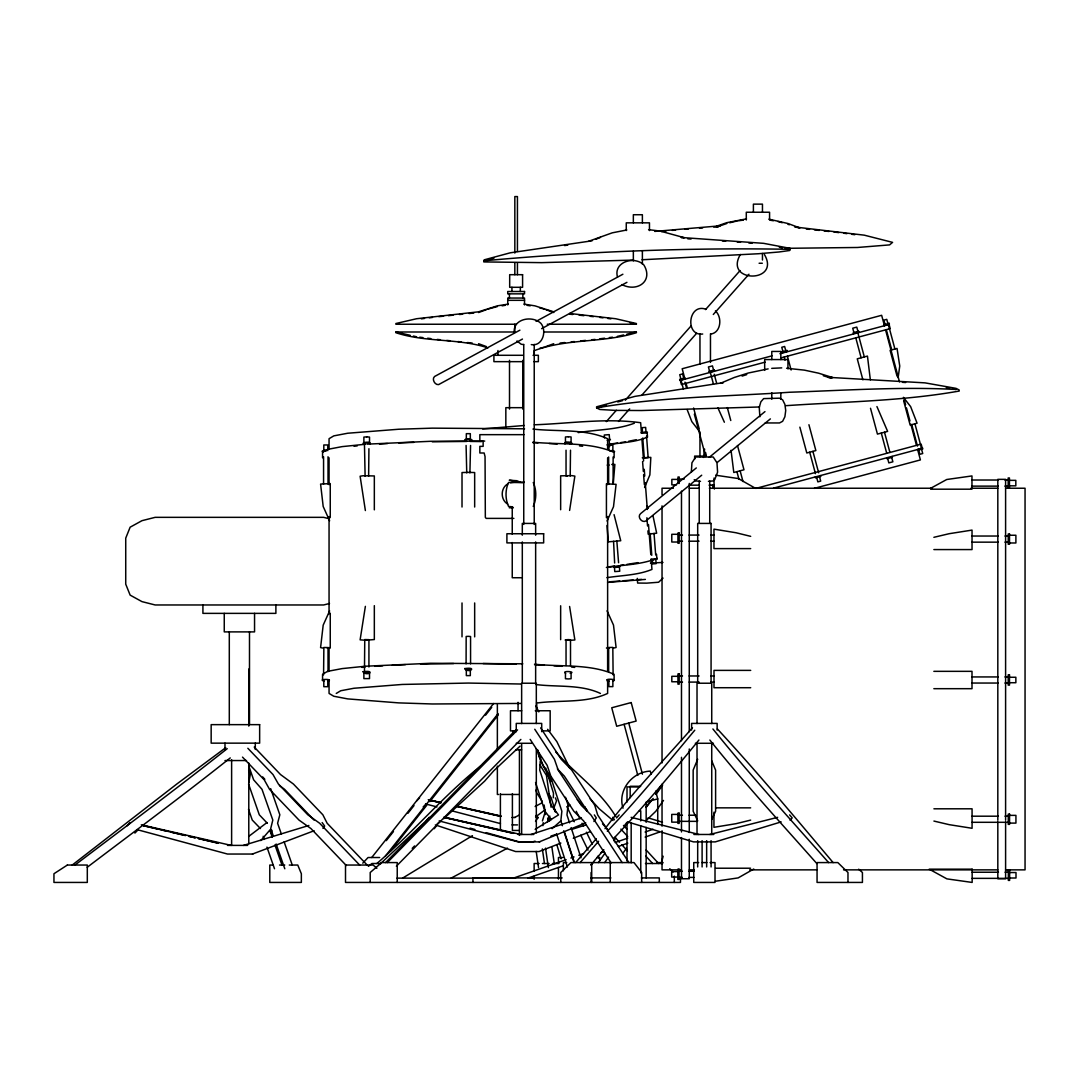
<?xml version="1.0" encoding="UTF-8"?>
<svg xmlns="http://www.w3.org/2000/svg" width="1079" height="1079" viewBox="0 0 1079 1079"><rect width="100%" height="100%" fill="white"/><g stroke="black" fill="none" stroke-linecap="round" stroke-linejoin="round"><path stroke-width="1.5" d="M697.681 866.95L697.695 840.649M553.325 797.745L553.473 793.186L545.772 768.059M540.269 760.816L539.729 770.109L551.153 805.217L558.504 814.901L535.157 829.36M514.211 332.238C513.091 318.318 533.08 315.257 540.997 323.484C547.134 331.091 542.575 346.629 531.286 344.619M562.388 825.691L560.837 820.917L561.862 811.233L550.384 776.125L542.683 765.294L537.625 749.784M542.899 825.678L543.236 822.616M703.468 457.442L704.627 449.107M898.133 377.69L899.751 366.024L897.04 348.436L890.108 350.297L897.04 376.139M613.317 483.19L614.868 464.402L611.766 464.483M542.427 820.944L545.192 811.907M248.844 782.464L250.274 774.56L248.615 769.84M569.604 510.421L574.864 476.109L571.964 475.637L560.648 475.826L560.648 509.72M365.376 606.358L360.116 639.847L365.376 640.252L374.332 639.55L374.332 605.656M271.166 833.082L271.895 830.277M661.508 862.58L663.153 856.227M554.228 806.917L556.535 800.901L555.388 797.907M547.431 822.265L549.858 816.115M697.681 759.265L693.163 770.109L693.163 811.233L697.708 820.917M644.581 487.533L649.868 474.908L650.826 457.388L642.288 457.766M329.621 610.876L323.187 625.146L320.584 647.575L322.81 648.074M607.059 521.036L613.492 506.752L616.096 484.336L606.425 483.837L606.425 517.731M711.708 819.541L715.606 811.233L715.606 770.109L711.735 760.816M740.356 254.496C723.564 283.211 781.183 283.211 764.404 254.496M535.548 821.429L538.097 817.289M533.255 506.415C536.6 499.172 536.6 489.745 533.255 482.502M593.936 821.51L596.296 817.895L594.327 814.901M322.972 828.402L324.631 826.055L322.149 822.562M598.346 862.58L605.103 853.044M613.776 840.784L615.704 838.059M624.377 825.799L626.306 823.075M604.699 862.58L608.556 857.131M646.038 807.186L650.812 800.429M655.587 793.672L661.333 785.579M653.159 798.46L646.173 807.362M656.032 794.414L662.708 784.959M622.677 853.61L626.521 848.161M663.491 800.429L655.843 811.233L645.781 820.917M426.299 821.092L429.307 817.289M434.23 828.726L437.224 824.922M371.729 857.522L493.616 703.495M386.269 840.635L393.457 831.545M407.849 813.364L414.012 805.581M485.577 715.148L491.714 707.379M385.473 855.971L498.12 713.624M390.746 850.778L426.718 805.325M498.269 714.918L429.779 801.684M591.238 865.061L593.315 862.58L633.993 862.58L641.668 872.506L641.668 882.433M260.781 840.595L270.263 829.589M575.66 862.58L596.309 838.734M605.009 828.699C631.957 793.173 663.072 761.261 692.475 727.691M616.568 817.895L619.171 814.901M580.151 862.58L598.616 841.256M607.315 831.208C638.242 799.053 666.161 764.431 694.768 730.227M590.833 864.832L603.862 849.78M613.641 838.491C643.664 807.011 671.327 773.63 698.922 740.032M790.111 820.31L792.188 817.895L789.599 814.901M606.304 421.619L616.338 410.29M625.254 400.228L691.032 325.966M705.518 309.606L740.073 270.6M618.537 421.457L629.691 408.874M641.951 395.035L696.575 333.357M713.3 314.488L748.974 274.214M362.773 863.173L368.047 857.522L379.66 857.522M126.756 826.055L130.141 822.562M134.915 833.082L138.287 829.589M515.87 729.876L385.581 862.58M430.292 817.895L433.232 814.901M387.28 862.58L517.569 729.876M412.218 848.337L414.565 845.949M396.371 866.208L520.86 739.425M416.615 800.901L419.583 797.907M423.17 806.917L426.138 803.922M376.854 863.51C412.933 832.57 443.402 795.709 480.614 766.077M483.109 763.932L489.084 758.321M380.698 863.51L429.172 818.071M520.065 746.129L493.764 770.784L484.673 781.115L443.739 818.678M663.045 578.115L658.581 582.242L646.699 583.146L637.622 583.051L637.271 578.344M552.124 828.645L560.837 820.917M696.306 467.935L640.589 513.644C636.853 516.733 641.978 523.423 645.997 520.901L701.714 475.205M709.254 457.321L764.971 411.612M717.265 462.446L770.379 418.881M507.737 483.918C500.386 488.126 500.386 499.901 507.737 504.109M368.357 866.356L371.931 863.51L381.022 863.51M437.184 823.803L441.109 820.728M87.237 867.26C135.077 830.992 183.255 795.263 230.259 757.917M72.226 865.048L176.781 784.042L225.754 747.666M74.977 865.048C125.933 826.474 177.064 788.263 227.21 748.664M248.669 836.454L266.958 822.562M535.562 816.897L544.989 809.911M402.575 878.131L472.427 835.659M370.313 443.968C371.365 440.502 358.579 443.01 364.823 444.157M336.257 693.433L340.748 690.749L353.952 688.254L402.292 684.45L468.34 683.061L520.968 684.019M753.749 869.027L738.157 877.901L715.485 881.233M930.516 488.382L946.728 479.508L971.963 475.933L971.963 489.192L930.637 489.192M519.903 330.161L434.567 376.504C431.506 378.972 434.877 385.284 438.613 384.596L522.465 339.062M536.088 321.38L622.88 274.228M541.604 328.677L626.926 282.334M514.71 817.477L519.093 815.117M535.144 806.512L542.44 802.601M451.103 878.131L507.521 848.148M634.331 423.224C616.595 429.981 596.808 429.563 578.196 432.598M567.284 806.62L570.332 805.271M588.662 241.278L612.252 232.835L626.818 229.975M596.053 239.201L600.477 237.38M539.271 841.89L585.735 822.832M560.851 843.077L539.068 851.547L515.627 851.547L435.323 824.922M573.286 838.235L590.402 831.585M252.473 854.042L314.11 830.749M478.55 312.532L486.386 309.66M545.88 346.575L553.716 343.702M514.036 877.915L566.151 859.68M570.885 858.021L574.041 856.915M578.776 855.256L583.523 853.597M615.097 842.551L627.735 838.127M645.094 832.044L652.997 829.279M528.535 877.915L563.198 865.79M601.016 852.545L604.173 851.452M618.348 846.489L627.803 843.171M645.134 837.102L659.309 832.138M716.402 227.089L726.787 223.501M531.043 834.472L581.446 817.99M742.082 376.099L746.749 374.615M535.103 841.121L531.92 842.133L520.199 842.133L486.224 832.651M550.978 836.05L555.739 834.526M571.627 829.454L585.924 824.895M243.49 845.396L308.85 825.475M781.169 821.901L715.269 841.89L693.487 841.89L627.587 821.901M606.385 405.164L596.647 407.902L596.593 406.81L635.032 396.357L723.24 382.667L720.367 383.342L734.273 377.475L748.246 373.024L768.14 368.883M617.727 401.968L622.596 400.606M493.993 258.137L484.228 260.767C585.83 251.515 688.24 247.469 790.246 249.316L790.219 248.386L763.649 243.341L681.173 237.474L684.302 237.704L660.065 231.041L648.573 229.679M487.951 309.093L497.338 306.571M539.621 348.409L544.315 347.155M534.928 350.392C567.46 338.442 603.269 342.947 636.381 332.723L636.381 331.995L543.978 331.995M685.003 377.92L679.649 379.363L679.878 380.226L685.232 378.783M771.984 355.841L680.309 380.401L681.429 384.556L765.159 362.126M779.928 353.71L889.096 324.455L890.202 328.623L780.98 357.891M755.772 488.423L921.156 444.116L922.262 448.271L773.549 488.126M918.013 449.242L922.585 448.014L922.815 448.877L917.541 450.294M814.213 488.382L920.4 459.924L917.622 449.525M646.685 801.845L657.731 798.892L655.668 791.177M329.513 603.485L323.646 604.968L155.147 604.968L141.956 601.623L130.141 595.122L125.73 584.157L125.73 538.151L130.141 527.186L141.956 520.685L155.147 517.34L323.646 517.34L329.513 518.824M709.82 834.472L777.635 817.342M729.741 222.773L737.146 220.952M750.66 820.107L735.932 823.709L713.947 827.31L713.947 812.177M933.874 537.315L949.169 533.7L972.031 530.099L972.031 549.575L933.874 549.575M617.309 336.405L623.662 334.935M626.845 334.207L636.381 331.995M613.857 648.007L616.096 647.508L613.492 625.092L607.059 610.808M628.639 441.257L636.219 439.733M637.986 562.631L626.872 564.398M368.627 476.136L368.924 448.716M570.211 476.014L570.508 450.199M607.261 679.581C609.298 678.637 618.092 679.689 612.737 681.051M711.034 334.018C721.204 332.386 722.337 316.97 715.417 310.927M508.303 304.103L497.338 305.856L478.55 311.818L416.548 318.737L395.885 323.525L395.885 324.239L516.14 324.239M502.045 305.829L505.174 305.33M609.46 444.184L617.539 443.024M620.762 442.565L625.604 441.864M613.56 541.321L614.639 562.995M614.517 566.219C610.539 568.62 624.647 566.637 618.496 565.882M620.412 565.315L623.649 564.856M592.061 240.806L510.219 252.823L484.188 259.837L483.783 261.927L541.725 262.642L633.656 260.079M564.56 245.567L567.797 245.122M746.479 218.875L726.801 222.679L716.416 226.28L720.152 225.821L654.778 231.419M738.697 220.736L743.364 220.103M510.461 482.758L513.375 482.353M421.323 318.858L424.506 318.453M429.267 317.846L432.45 317.442M599.816 338.806L604.591 338.199M609.352 337.592L612.535 337.188M642.585 431.991C636.57 434.217 652.255 432.746 645.889 431.735M606.978 444.926C620.438 442.498 634.884 442.673 647.508 437.062L647.184 432.841L644.176 431.951M651.082 533.552L650.178 533.687L651.77 555.267M609.244 566.758L613.991 566.205M606.385 567.446C623.176 564.816 640.98 564.843 656.841 558.436L656.518 554.215M606.884 577.67C621.895 575.309 637.81 575.255 651.945 569.429L651.136 558.868M438.816 316.66L443.577 316.174M448.351 315.675L453.113 315.176M459.479 314.515L462.662 314.191M469.014 313.53L473.789 313.031M560.068 343.041L564.843 342.542M571.196 341.881L574.379 341.557M580.745 340.897L585.506 340.398M591.872 339.737L595.042 339.413M365.268 444.265L342.097 446.625L327.53 449.39L322.567 452.344L322.567 457.806M354.047 446.234L357.203 445.91M613.519 452.384C616.932 451.13 611.402 450.172 609.905 450.766M469.904 472.899L470.565 445.452M361.951 667.402L365.107 667.078M661.265 231.513L666.04 231.027M672.406 230.38L675.589 230.056M482.623 428.929L524.286 425.49M607.598 582.39L645.39 579.41M607.167 440.259L610.444 439.827L609.406 438.91M569.604 640.373L574.864 639.968L569.604 606.479M652.296 559.529L655.803 559.259M685.138 229.261L688.321 229.018M699.462 228.182L702.645 227.952M713.772 227.116L718.547 226.752M650.448 563.13L662.978 562.429M609.797 581.783L619.832 581.028M623.176 580.772L633.211 580.003M636.556 579.747L641.56 579.369M771.728 368.344L781.736 367.885M534.321 424.789C569.591 423.561 605.616 417.883 640.656 422.725L641.466 433.286M609.082 465.049L607.18 465.116M366.941 444.157L430.615 441.298L484.741 441.082M379.471 444.035L387.482 443.563M470.201 440.879C477.471 438.64 459.182 438.64 466.452 440.879M570.144 444.035C576.739 442.687 562.402 440.61 565.018 443.928M374.656 666.309L382.667 665.824M392.284 665.244L405.421 664.637M327.679 681.105C334.949 678.88 316.66 678.88 323.943 681.105M570.144 673.323C577.157 671.583 560.77 670.396 565.625 673.269M537.976 702.888C560.905 699.947 586.315 703.346 607.625 693.433L607.625 679.783M785.768 405.691C843.576 401.685 902.084 401.253 959.204 391.043L959.15 389.951L956.021 388.359L925.04 382.87L827.903 377.299L832.678 377.583L818.502 373.159L804.408 370.137L786.604 368.263M759.535 406.972L641.439 410.533L615.07 410.384L599.789 409.481L596.647 407.902C660.254 396.816 725.358 396.627 789.68 392.243C845.086 390.396 900.641 386.579 956.075 389.452L952.811 388.885M642.059 259.756L758.429 253.74L778.957 251.987L789.815 250.476L790.246 249.316L785.566 248.426M398.704 442.876L413.81 442.39M420.54 664.151L453.598 663.545M521.184 703.441L432.288 703.98L398.704 702.888L347.721 698.895L333.802 696.252L329.055 693.433L329.055 679.783M616.932 567.149L614.437 567.217L614.774 571.6L619.737 571.223L619.4 566.839M432.288 441.797L466.694 441.432M651.19 559.61L657.34 559.057L656.814 558.126M759.103 263.249L762.3 263.249M507.737 300.326L524.529 300.326M706.03 309.268C688.024 302.713 684.828 336.405 702.699 334.018M547.255 324.239L636.381 324.239L636.381 323.525L615.718 318.737L569.604 313.463M487.951 347.87C458.4 338.118 425.719 342.542 395.885 332.723L395.885 331.995L514.494 331.995M523.302 355.288L493.912 355.288L493.912 361.654L523.302 361.654M533.053 355.288L538.354 355.288L538.354 361.654L533.916 361.654M522.452 407.673L505.835 407.673L505.835 427.783M765.227 422.955L779.524 422.955L782.626 421.296L784.892 416.764L785.714 410.573L784.892 404.382L782.626 399.85L779.524 398.191L763.635 398.61L760.857 401.82L759.252 407.363L759.872 416.764M523.989 434.662L479.845 434.662L479.845 441.298L483.136 441.298L483.136 446.355L479.845 446.355L479.845 452.991L484.134 452.991L485.051 456.579L485.334 517.327L486.157 518.392L513.874 518.392M466.33 439.328L470.323 439.328M323.808 450.644L326.478 450.644M610.201 450.887L612.872 450.887M704.25 456.093L694.647 456.093L694.647 459.141M679.217 479.063L684.194 479.063M677.99 479.4L671.853 479.4L671.853 484.876L676.452 484.876M971.963 480.02L998.291 480.02M1004.873 480.02L1008.164 480.02M1009.445 480.357L1015.825 480.357L1015.825 485.833L1009.445 485.833M700.487 481.342L695.712 480.924L694.215 479.683M708.431 481.342L713.206 480.924L714.703 479.683L717.589 472.157L716.969 462.77L713.206 456.997L695.712 456.997L691.949 462.77L691.329 472.157M524.192 482.084L508.546 482.502C505.188 489.745 505.188 499.172 508.546 506.415L512.66 506.847M512.876 482.353L523.706 482.758M689.171 485.172L699.125 485.172M709.065 485.172L714.042 485.172M971.963 486.13L998.291 486.13M1004.873 486.13L1008.164 486.13M673.377 488.234L662.034 488.234L662.034 494.735M689.265 488.234L699.327 488.234M709.389 488.234L932.418 488.234M970.992 488.234L997.819 488.234M1005.601 488.234L1025.05 488.234L1025.05 869.863L1005.601 869.863M509.261 507.791L513.375 507.791M677.936 534.294L671.785 534.294L671.785 542.022L677.936 542.022M679.163 535.076L682.481 535.076M689.103 535.076L699.057 535.076M710.67 535.076L713.974 535.076M1009.512 535.251L1015.892 535.251L1015.892 542.98L1009.512 542.98M972.031 536.034L998.358 536.034M1004.94 536.034L1008.231 536.034M679.163 541.199L682.481 541.199M689.103 541.199L699.057 541.199M710.67 541.199L713.974 541.199M972.031 542.157L998.358 542.157M1004.94 542.157L1008.231 542.157M750.687 548.604L713.974 548.604L713.974 529.142L735.972 532.743L750.687 536.344M521.319 577.737L512.242 577.737L512.242 542.548M327.288 648.074L330.255 648.074M606.425 648.007L609.392 648.007M466.33 669.951L470.323 669.951M750.714 670.383L714.001 670.383L714.001 687.714L750.714 687.714M933.848 671.34L972.004 671.34L972.004 688.685L933.848 688.685M679.177 675.967L682.494 675.967M689.13 675.967L699.084 675.967M710.683 675.967L714.001 675.967M677.949 676.304L671.812 676.304L671.812 681.766L677.949 681.766M972.004 676.938L998.331 676.938M1004.913 676.938L1008.204 676.938M1009.485 677.261L1015.865 677.261L1015.865 682.724L1009.485 682.724M679.177 682.09L682.494 682.09M689.13 682.09L699.084 682.09M710.683 682.09L714.001 682.09M972.004 683.047L998.331 683.047M1004.913 683.047L1008.204 683.047M521.697 710.751L510.475 710.751L510.475 730.888L515.587 730.888M535.292 710.751L550.169 710.751L550.169 730.888L541.806 730.888M516.248 743.283L531.407 743.283M695.348 743.283L713.408 743.283M515.722 749.811L521.616 749.811M224.998 760.547L246.498 760.547M640.643 786.294L630.176 786.294L630.176 797.597M639.78 786.915L627.007 786.915L627.007 802.075M498.646 794.468L497.365 794.468L497.365 766.144M501.115 794.468L518.608 794.468M715.606 807.847L750.66 807.847M933.915 808.805L972.071 808.805L972.071 828.281L949.21 824.666L933.915 821.065M639.361 810.855L640.764 810.855L640.764 820.917M677.895 814.416L671.745 814.416L671.745 822.144L677.895 822.144M679.123 815.225L682.441 815.225M689.063 815.225L695.699 815.225M1009.553 815.373L1015.932 815.373L1015.932 823.102L1009.553 823.102M972.071 816.196L998.399 816.196M1004.981 816.196L1008.272 816.196M511.972 817.477L515.169 817.477M679.123 821.348L697.358 821.348M972.071 822.306L1008.272 822.306M511.972 824.895L517.556 824.895M518.878 830.452L512.404 830.452L512.404 793.631M518.109 834.472L533.795 834.472M693.864 834.472L713.812 834.472M539.837 841.89L518.109 841.89L439.14 820.917M227.507 845.396L247.63 845.396M252.904 854.042L227.507 854.042L136.912 829.589M562.928 857.522L558.45 857.522L558.45 862.485M596.781 857.522L599.843 857.522M566.731 862.58L563.373 862.58L563.373 870.847M656.882 862.58L663.072 862.58M698.652 862.58L693.743 862.58L693.743 882.433L715.013 882.433L715.013 862.58L710.103 862.58M701.93 862.58L706.839 862.58M539.122 863.51L534.132 863.51L534.132 871.4M542.44 863.51L549.103 863.51M552.421 863.51L559.03 863.51M645.444 863.51L662.573 863.51M273.378 865.048L269.79 865.048L269.79 882.433L301.351 882.433L301.351 873.734L297.764 865.048L289.293 865.048M279.542 865.048L284.762 865.048M715.539 868.217L750.579 868.217M681.483 869.863L662.034 869.863L662.034 830.817M689.265 869.863L694.296 869.863M749.635 869.863L816.709 869.863M843.549 869.863L997.819 869.863M679.055 871.279L682.373 871.279M688.995 871.279L693.972 871.279M677.828 871.589L671.677 871.589L671.677 877.052L677.828 877.052M972.152 872.237L998.466 872.237M1005.048 872.237L1008.339 872.237M1009.62 872.547L1016 872.547L1016 878.009L1009.62 878.009M679.055 877.402L682.373 877.402M688.995 877.402L693.972 877.402M562.159 877.915L472.939 877.915L472.939 882.433M590.739 877.915L610.903 877.915M641.371 877.915L659.309 877.915L659.309 882.433M397.018 878.131L515.573 878.131M527.928 878.131L533.93 878.131M972.152 878.36L1008.339 878.36M785.283 248.332L857.454 247.482L889.595 244.893L892.576 242.37L864.279 235.168L794.899 226.995L799.917 227.966L787.967 223.515L768.909 219.172M469.972 441.432L481.45 441.554M326.775 450.509C325.278 449.916 319.748 450.887 323.16 452.141M483.082 663.545L516.14 664.151M524.542 428.795L432.288 428.147L398.704 429.24L347.721 433.232L333.802 435.876L329.055 438.694L329.055 449.309M532.945 429.078C557.573 431.816 584.656 428.511 607.625 438.694L607.625 449.309M532.851 442.174C559.691 444.899 589.04 441.54 614.113 452.344L614.113 457.806M532.945 442.714L537.976 442.876M522.802 663.814L430.615 663.275L365.268 666.242L342.097 668.602L327.53 671.367L322.567 674.321L322.567 679.783M534.523 664.205C560.797 666.997 589.606 663.598 614.113 674.321L614.113 679.783M534.618 664.745L544.396 665.244M549.198 443.563L557.209 444.035M567.163 476.082L566.043 475.92L566.043 450.199M553.999 665.824L562.011 666.309M609.001 681.051L607.126 680.795L607.126 679.662M535.993 684.545C557.209 687.242 580.745 684.18 600.423 693.433M687.809 238.823L691.099 239.025M722.417 240.981L725.708 241.183M902.395 382.303L905.645 382.532M565.126 640.022L568.107 640.265M737.213 241.979L740.531 242.262M748.799 242.977L752.103 243.261M579.477 445.91L582.633 446.234M466.748 472.899L466.088 445.452M365.107 476.176L364.459 443.901M571.573 667.078L574.729 667.402M569.604 314.191L572.787 314.515M579.153 315.176L583.914 315.675M590.28 316.336L593.45 316.66M437.224 339.413L440.394 339.737M446.76 340.398L449.943 340.735M457.887 341.557L461.07 341.881M467.423 342.542L472.197 343.041M806.283 229.031L809.533 229.368M814.416 229.894L819.298 230.42M824.181 230.946L829.063 231.472M833.959 232.025L838.882 232.619M599.816 317.442L602.999 317.846M607.76 318.453L610.943 318.858M419.731 337.188L422.914 337.592M427.675 338.199L430.858 338.604M843.751 233.226L846.907 233.657M851.641 234.291L854.797 234.709M512.7 480.708L509.261 480.236L516.814 480.708L520.024 482.084M715.66 475.219L738.333 478.55L755.34 488.234M523.962 304.103L534.928 305.856L553.716 311.818M527.091 305.33L530.221 305.829M770.393 220.237L773.414 220.75M523.558 344.619L521.144 344.201L516.949 340.991M946.283 387.725L949.547 388.305M779.308 247.239L782.437 247.833M428.255 799.714L441.19 802.614M457.361 806.242L501.02 816.021M443.901 817.113L520.752 834.472M429.375 800.119L440.798 802.695M457.118 806.391L501.182 816.358M429.294 800.119L440.61 802.695M456.795 806.391L500.481 816.358M444.737 817.531L513.752 833.339M141.309 824.815L231.23 845.396M444.656 817.531L513.213 833.339M630.028 322.769L636.381 324.239M395.885 331.995L410.195 335.313M413.378 336.041L416.548 336.783M185.561 835.497L143.17 825.61L157.723 829.036M188.812 836.265L195.339 837.79M198.59 838.545L218.16 843.104M160.973 829.791L167.461 831.316M170.711 832.071L185.305 835.497M188.555 836.265L195.043 837.79M198.293 838.545L217.769 843.104M631.121 817.342L698.936 834.472M425.544 803.922L436.941 806.917M451.602 810.761L500.454 823.601M539.621 307.839L544.315 309.093M470.039 828.132L474.895 829.481M777.932 221.505L782.221 222.719M787.953 224.324L789.41 224.756M616.851 541.118L618.577 562.685M648.047 817.842L662.493 822.238M823.29 375.721L831.154 378.176M545.88 309.66L553.716 312.532M478.55 343.702L486.386 346.575M621.855 284.573C637.176 292.53 653.523 281.187 643.961 265.097C634.924 255.494 613.088 261.711 617.498 277.06M279.448 785.525L284.559 789.315L314.029 820.067M858.668 869.202L862.431 872.506L862.431 882.433L817.059 882.433L817.059 862.58L837.83 862.58L847.973 872.506L847.973 882.433M376.854 868.298L373.172 865.048L345.509 865.048L345.509 882.433L680.471 882.433L680.471 877.47M669.749 868.77L673.175 871.926M260.457 828.551L252.27 820.067L248.494 809.304M557.398 768.895L564.344 776.125L587.381 811.233M254.226 747.073L280.54 774.56L293.421 784.042L322.864 814.793L327.166 823.277L367.184 865.048M247.846 748.273L273.014 774.56L278.409 784.042L307.825 814.793L319.667 823.277L359.658 865.048M242.505 757.121L264.247 779.82L269.548 789.315L298.991 820.067L310.927 828.551L346.332 865.547M267.349 823.277L259.297 814.793L248.561 784.042M555.631 751.807C575.269 773.778 600.598 791.096 615.907 816.749M623.487 825.435L626.886 829.117M646.146 849.996L658.608 863.51M612.993 820.526L599.263 808.832L590.119 798.919M620.911 829.117L627.708 836.495M645.822 856.146L652.62 863.51M538.07 753.938L541.388 757.539M602.5 823.803L607.032 828.712M614.949 837.317L619.481 842.227M621.747 844.682L627.398 850.818M577.252 799.701L587.529 810.855M262.683 776.92L264.814 779.294M717.387 728.959C757.498 772.294 795.034 817.45 833.109 862.58M712.895 728.959C749.986 774.857 789.477 818.368 828.618 862.58M709.847 740.032C743.863 782.693 780.67 822.684 816.843 863.578M903.393 397.328L910.636 406.621L917.083 423.211L910.15 425.072L903.649 400.835M700.096 432.234L691.828 421.619L687.134 409.548M551.45 819.703L544.922 811.233L535.548 782.504M547.619 729.323L556.872 741.664L569.699 768.059M612.724 817.289L614.45 819.824M536.101 815.427L537.868 818.071M540.646 727.893L561.215 759.265L571.735 770.109L594.745 805.217L597.658 814.901L628.936 862.58M534.766 729.256L554.431 759.265L558.221 770.109L581.203 805.217L590.901 814.901L622.151 862.58M530.153 739.371L547.147 765.294L550.829 776.125L573.839 811.233L583.631 820.917L611.186 862.984M542.184 801.279L536.91 793.186L535.953 790.044M548.591 793.739L551.194 797.786L555.51 811.934M540.013 765.051L546.446 775.383L551.072 807.24M646.672 505.673L648.263 508.263M535.953 705.99L538.812 711.884M584.885 806.741L587.07 811.219M576.28 811.3L579.909 818.759M582.08 823.25L583.537 826.231M586.437 832.206L592.236 844.156M598.049 856.092L600.221 860.57M567.001 806.822L574.257 821.753M580.772 835.186L588.028 850.117M538.961 756.541L551.072 781.466M876.93 406.554L887.626 431.384L877.443 434.109L870.51 408.267M724.373 422.226L717.899 407.875M329.621 520.779L323.187 506.496L320.584 484.08L330.255 483.581L330.255 517.488M270.681 788.655L279.839 814.793L277.6 823.277L281.403 834.107M284.114 841.836L292.274 865.048M248.669 765.672L253.632 779.82L261.995 789.315L272.812 820.067L270.708 828.551L273.419 836.292M276.13 844.021L284.802 868.77M270.06 831.019L272.232 837.196M274.943 844.938L281.983 865.048M263.168 836.292L264.247 839.381M266.945 847.109L274.511 868.77M565.504 797.233L568.107 805.217L566.961 814.901L569.564 822.845M571.115 827.62L580.988 857.805M564.465 832.044L574.325 862.242M537.329 749.972L540.363 759.265M563.697 830.79L574.068 862.58M556.521 833.635L567.392 867.003M554.04 808.468L554.997 811.61M548.658 817.895L549.616 821.038M556.804 844.614L561.12 858.763M614.072 514.643L620.735 540.741L608.246 541.86L606.991 525.486M887.923 323.673L886.763 319.357L883.903 320.126L885.063 324.442M888.745 326.02L894.909 349.003M914.938 423.791L921.506 448.298M921.56 449.215L922.72 453.531L919.861 454.299L918.701 449.983M886.372 329.945L891.713 349.866M911.742 424.64L917.487 446.099M884.443 325.696L881.651 315.297L682.171 368.748L684.963 379.161M885.562 329.864L899.508 381.912M903.865 398.191L905.605 404.692M906.481 407.943L909.961 420.958M910.838 424.209L916.503 445.357M892.144 456.444L892.373 457.307L887.019 458.75L886.776 457.887M857.94 331.428L856.78 327.112L852.734 328.191L853.894 332.521M891.713 457.483L892.872 461.812L888.826 462.891L887.666 458.575M858.169 333.937L864.319 356.92M884.497 432.22L889.838 452.141M855.795 337.862L861.123 357.783M881.3 433.084L886.641 452.991M862.89 379.821L857.265 358.821L867.449 356.083L870.348 379.835M808.926 424.721L815.859 450.563L806.795 452.991L799.863 427.149M820.566 475.583L820.795 476.446L815.427 477.876L815.198 477.012M787.427 356.232L791.123 370.016M812.905 451.359L818.664 472.804M785.795 350.81L784.635 346.494L781.776 347.263L782.936 351.579M819.541 476.783L820.701 481.099L817.842 481.868L816.682 477.538M784.217 357.082L785.04 360.157M809.709 452.209L815.454 473.668M727.313 407.579L730.78 420.513M737.496 445.546L743.984 469.77L733.801 472.494L731.036 450.307M713.61 370.205L712.45 365.889L708.417 366.968L709.577 371.284M714.231 374.251L716.699 383.436M740.113 470.808L742.986 481.531M710.211 372.039L713.502 384.299M736.917 471.671L738.967 479.332M693.608 408.01L699.232 429.01M705.491 452.344L706.354 455.567M686.069 383.315L687.377 388.197M694.35 414.228L705.679 456.511M713.529 485.793L714.406 489.057M684.963 382.141L686.608 388.265M712.45 484.741L713.273 487.802M683.749 378.257L682.589 373.927L679.73 374.696L680.889 379.026M680.943 379.929L683.412 389.128M651.123 774.209L650.286 771.121C632.105 771.782 617.282 790.556 623.028 808.184M628.733 723.051L642.437 774.169M624.107 724.292L637.81 775.41M653.038 516.045L656.666 533.215L648.169 534.145L647.913 530.868M365.376 510.542L360.116 476.23L363.016 475.758L374.332 475.947L374.332 509.841M547.66 818.071L548.132 821.321M551.922 847.285L554.282 863.51M544.126 805.015L545.529 814.578M545.542 848.148L548.375 867.624M542.346 848.903L544.463 863.51M536.209 851.398L538.542 867.624M646.55 436.051L648.142 457.631L644.271 457.901L642.747 438.007M654.036 533.417L655.695 554.957M646.011 431.964L645.66 427.405L642.153 427.675L642.504 432.234M655.789 559.084L656.14 563.643L652.633 563.912L652.282 559.354M641.924 439.18L643.597 460.935M644.244 469.298L644.756 476.001M645.269 482.691L647.333 509.463M648.492 524.529L650.812 554.646M642.585 461.61L643.34 471.442M643.597 474.72L644.352 484.552M646.901 517.758L647.535 525.959M609.568 439.018L609.23 434.635L604.267 435.012L604.496 437.939M609.136 439.935L609.635 446.571M711.061 840.649L711.088 866.95M1009.445 488.221L1009.445 477.97L1008.164 477.97L1008.164 488.221M1005.601 820.256L1005.601 479.346L997.819 479.346L997.819 820.256M1005.601 821.928L1005.601 878.751L997.819 878.751L997.819 821.928M787.94 368.829L787.94 359.563L764.674 359.563L764.674 370.38M780.832 359.563L780.832 351.444L771.782 351.444L771.782 359.563M780.832 392.716L780.832 399.203M771.782 392.716L771.782 399.203M769.57 219.968L769.57 212.239L746.29 212.239L746.29 219.968M762.462 212.239L762.462 204.133L753.398 204.133L753.398 212.239M762.462 253.511L762.462 260.012M717.144 730.038L717.144 723.416L691.612 723.416L691.612 730.038M714.042 478.037L714.042 488.234M711.735 683.223L711.735 723.564M711.735 743.728L711.735 834.472M710.468 333.762L710.468 362.396M709.726 481.086L709.726 523.207M706.651 840.649L706.651 866.95M702.105 840.649L702.105 866.95M699.961 333.762L699.961 364.082M699.961 433.138L699.961 456.714M699.219 481.086L699.219 523.207M697.021 683.223L697.021 723.564M697.021 743.728L697.021 834.472M689.265 483.432L689.265 731.724M689.265 749.001L689.265 832.502M689.265 839.246L689.265 878.751L681.483 878.751L681.483 837.56M681.483 491.134L681.483 740.707M681.483 757.31L681.483 831.949M679.217 483.459L679.217 477.012L677.99 477.012L677.99 483.5M674.321 876.135L674.321 882.433M662.034 505.862L662.034 762.947M662.034 784.19L662.034 826.177M657.731 798.892L657.731 824.437M649.464 230.569L649.464 222.84L626.265 222.84L626.265 230.569M646.159 802.075L646.159 822.306M646.159 827.364L646.159 877.915M642.383 222.84L642.383 214.734L633.346 214.734L633.346 222.84M642.383 251.124L642.383 264.112M640.764 825.948L640.764 872.884M633.346 251.124L633.346 260.862M631.175 822.589L631.175 862.822M627.007 822.306L627.007 861.069M613.115 456.997L613.115 484.336M613.115 674.834L612.818 647.413L608.65 647.508L608.65 671.624M612.872 451.197L612.872 445.222L608.88 445.222L608.88 449.781M612.872 680.633L612.872 686.622L608.88 686.622L608.88 680.633M610.255 862.58L610.255 882.433M608.65 456.997L608.65 484.336M607.625 457.806L607.625 484.66M607.625 516.544L607.625 670.963M591.697 882.433L591.697 862.58L570.926 862.58L560.783 872.506L560.783 882.433M591.13 872.506L591.13 882.433M571.088 673.067L571.088 678.731L568.269 678.947L565.45 678.731L565.45 673.067M570.508 665.5L570.508 639.78L568.282 639.604L566.043 639.78L566.043 665.5M560.648 605.778L560.648 639.672M558.45 867.462L558.45 879.075M541.712 731.697L541.712 723.416L516.248 723.416L516.248 731.697M536.681 702.335L536.681 710.751M536.317 683.223L536.317 723.564M536.317 748.772L536.317 832.786M535.643 535.197L535.643 523.423L522.303 523.423L522.303 535.197M535.643 541.928L535.643 683.223L522.303 683.223L522.303 541.928M534.294 350.527L534.294 355.288M534.226 344.363L534.226 524.421M534.132 876.135L534.132 879.277M524.529 304.912L524.529 298.047L507.737 298.047L507.737 304.912M523.747 344.363L523.747 524.421M522.856 293.852L522.856 298.047M522.762 360.332L522.762 409.103M521.643 683.223L521.643 723.564M521.643 743.728L521.643 834.472M520.334 287.297L520.334 291.505M519.431 749.514L519.431 835.389M518.055 702.335L518.055 710.751M517.434 251.42L517.434 196.567L514.831 196.567L514.831 253.079M517.434 263.047L517.434 274.686M514.831 263.047L514.831 274.686M514.831 324.186L514.831 332.413M512.97 730.888L512.97 734.03M512.242 507.359L512.242 534.172M511.932 287.297L511.932 291.505M509.409 293.852L509.409 298.047M509.504 360.332L509.504 409.103M500.4 793.631L500.4 830.452M497.972 350.527L497.972 355.288M497.365 704.533L497.365 749.5M474.666 507.022L474.666 472.548L468.34 472.373L462.014 472.548L462.014 507.022M474.666 602.959L474.666 636.866M470.565 663.841L470.565 636.516L468.326 636.34L466.168 636.462L466.088 663.841M470.323 439.652L470.323 433.664L466.33 433.664L466.33 439.652M470.323 669.641L470.323 675.616L466.33 675.616L466.33 669.641M462.014 602.959L462.014 636.866M397.234 882.433L397.234 862.58L381.696 862.58L370.205 872.506L370.205 882.433M368.924 666.984L368.924 639.658L364.756 639.564L364.459 671.812M330.255 613.182L330.255 647.076M329.055 457.806L329.055 484.66M329.055 516.544L329.055 613.897M329.055 647.467L329.055 670.963M328.029 456.754L328.029 484.08M328.029 671.691L328.029 647.575L323.862 647.481L323.565 674.901M327.8 450.644L327.8 444.966L323.808 444.966L323.808 450.955M327.8 680.701L327.8 686.689L323.808 686.689L323.808 680.701M323.565 456.754L323.565 484.08M275.887 604.968L275.887 613.371L202.919 613.371L202.919 604.968M255.291 743.148L255.291 749.473M254.55 613.371L254.55 631.889L224.257 631.889L224.257 613.371M249.492 631.889L249.492 724.643M248.79 668.98L248.79 726.1M248.79 763.069L248.79 843.711M231.621 759.697L231.621 845.396M229.301 631.889L229.301 724.643M224.998 743.148L224.998 749.473M67.357 865.048L53.95 873.734L53.95 882.433L87.305 882.433L87.305 865.048L67.357 865.048M363.083 671.731C366.806 676.992 376.625 669.789 363.083 671.731M464.712 668.589C468.434 673.836 478.253 666.633 464.712 668.589M714.271 370.03L708.916 371.459L709.146 372.336L714.5 370.893L714.271 370.03M787.036 350.473L781.682 351.916L781.911 352.779L787.279 351.349L787.036 350.473M858.601 331.253L853.233 332.696L853.476 333.559L858.83 332.116L858.601 331.253M889.177 323.336L883.822 324.779L884.052 325.642L889.406 324.199L889.177 323.336M631.188 702.564L611.739 707.77L616.702 726.275L636.151 721.069L631.188 702.564M366.698 436.874L363.879 437.089L363.879 442.768L369.517 442.768L369.517 437.089L366.698 436.874M568.269 436.752L565.45 436.968L565.45 442.646L571.088 442.646L571.088 436.968L568.269 436.752M369.517 672.945L363.879 672.945L363.879 678.61L369.517 678.61L369.517 672.945M522.587 274.686L509.679 274.686L509.679 287.297L522.587 287.297L522.587 274.686M524.529 291.505L507.737 291.505L507.737 293.852L524.529 293.852L524.529 291.505M711.074 523.423L697.695 523.423L697.695 683.223L711.074 683.223L711.074 523.423M679.163 533.026L677.936 533.026L677.936 543.276L679.163 543.276L679.163 533.026M543.654 533.741L506.901 533.741L506.901 542.899L543.654 542.899L543.654 533.741M1009.512 533.984L1008.231 533.984L1008.231 544.248L1009.512 544.248L1009.512 533.984M679.177 673.903L677.949 673.903L677.949 684.167L679.177 684.167L679.177 673.903M1009.485 674.861L1008.204 674.861L1008.204 685.125L1009.485 685.125L1009.485 674.861M259.648 724.643L211.16 724.643L211.16 743.148L259.648 743.148L259.648 724.643M679.123 813.148L677.895 813.148L677.895 823.398L679.123 823.398L679.123 813.148M1009.553 814.106L1008.272 814.106L1008.272 824.369L1009.553 824.369L1009.553 814.106M679.055 869.188L677.828 869.188L677.828 879.439L679.055 879.439L679.055 869.188M972.152 869.175L929.221 869.175L946.903 878.872L972.152 882.433L972.152 869.175M1009.62 870.146L1008.339 870.146L1008.339 880.41L1009.62 880.41L1009.62 870.146"/></g></svg>
